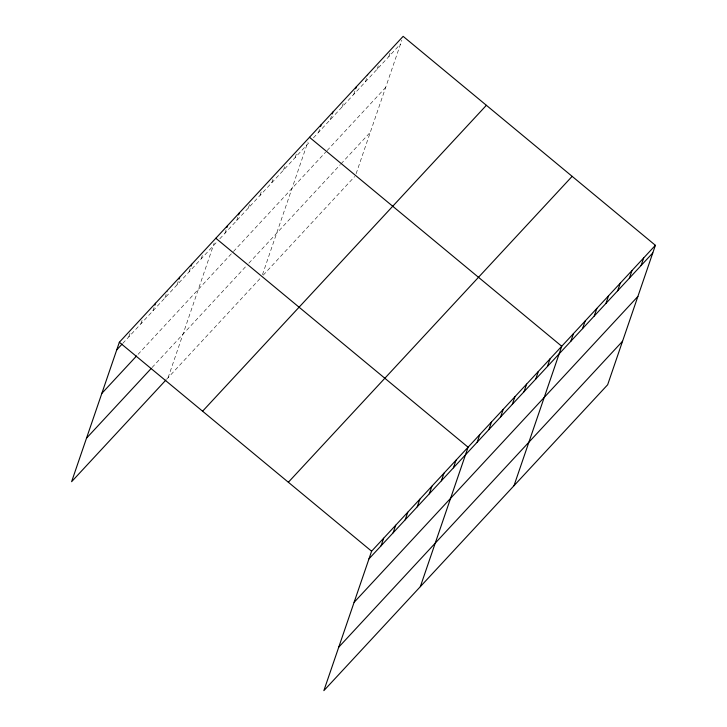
<?xml version="1.0" encoding="UTF-8"?>
<svg xmlns="http://www.w3.org/2000/svg" width="727" height="727" viewBox="0 0 727 727"><rect width="100%" height="100%" fill="white"/><g stroke="black" fill="none" stroke-linecap="round" stroke-linejoin="round"><path stroke-width="0.55" stroke-dasharray="3.63 2.73" d="M128.797 336.883L130.106 333.066M140.856 323.888L142.165 320.071M152.915 310.883L154.224 307.067M164.984 297.879L167.265 291.2M177.043 284.884L178.351 281.067M189.102 271.88L190.41 268.063M201.161 258.876L202.47 255.068M168.101 377.676L214.201 243.018M224.934 233.258L226.242 229.441M236.638 220.644L238.601 214.919M248.343 208.022L249.652 204.205M260.048 195.409L261.356 191.592M271.762 182.786L273.061 178.969M283.466 170.173L284.775 166.356M295.171 157.55L296.48 153.733M262.465 274.661L307.857 142.065M318.58 132.314L319.562 129.451M330.294 119.691L331.594 115.875M341.999 107.078L343.308 103.261M353.704 94.455L355.012 90.639M365.408 81.842L368.026 74.209M377.113 69.219L378.422 65.403M388.827 56.597L390.126 52.789M356.112 173.717L401.84 40.167M122.763 343.389L216.882 241.937M219.808 238.783L310.538 140.983M313.464 137.83L400.532 43.983M138.03 354.376L231.995 253.096M233.458 251.515L325.641 152.143M327.105 150.571L385.637 87.476M152.088 367.498L245.917 266.364M248.843 263.21L340.3 164.629M341.027 163.839L370.297 132.287M166.592 379.303L261.02 277.523M263.219 275.151L354.676 176.57"/><path stroke-width="1.09" d="M655.39 245.308L371.597 551.211L323.86 690.65L607.654 384.747L655.39 245.308L403.14 36.35L119.346 342.253L71.609 481.692L165.838 380.121M154.878 305.158L155.533 303.25M179.006 279.159L179.66 277.251M191.065 266.155L191.719 264.246M226.897 227.533L227.542 225.624M238.601 214.919L239.256 213.011M320.543 126.589L321.198 124.68M332.248 113.966L332.902 112.058M355.667 88.73L356.321 86.822M381.048 545.85L383.656 538.216M393.107 532.846L395.715 525.212M405.166 519.841L407.783 512.217M417.225 506.846L419.842 499.213M429.284 493.842L431.902 486.209M441.353 480.847L443.961 473.213M453.412 467.843L456.029 460.209M420.342 586.644L468.088 447.205L215.837 238.247M477.176 442.225L479.793 434.592M488.889 429.602L491.497 421.969M500.594 416.989L503.202 409.356M512.299 404.366L514.916 396.733M524.003 391.753L526.621 384.12M535.708 379.13L538.325 371.497M547.422 366.508L550.03 358.874M513.998 485.691L561.735 346.261L309.493 137.294M570.831 341.272L573.449 333.638M582.536 328.659L585.153 321.025M594.241 316.036L596.858 308.402M605.954 303.423L608.563 295.789M617.659 290.8L620.267 283.166M629.364 278.187L631.981 270.553M641.069 265.564L643.686 257.931M116.738 349.887L122.009 344.198M101.844 393.38L136.522 356.003M86.504 438.19L151.334 368.316M202.588 411.209L486.381 105.306M288.355 482.255L572.149 176.352M368.98 558.845L652.773 252.941M354.094 602.347L637.888 296.443M338.746 647.157L622.539 341.254M119.346 342.253L371.597 551.211"/></g></svg>
